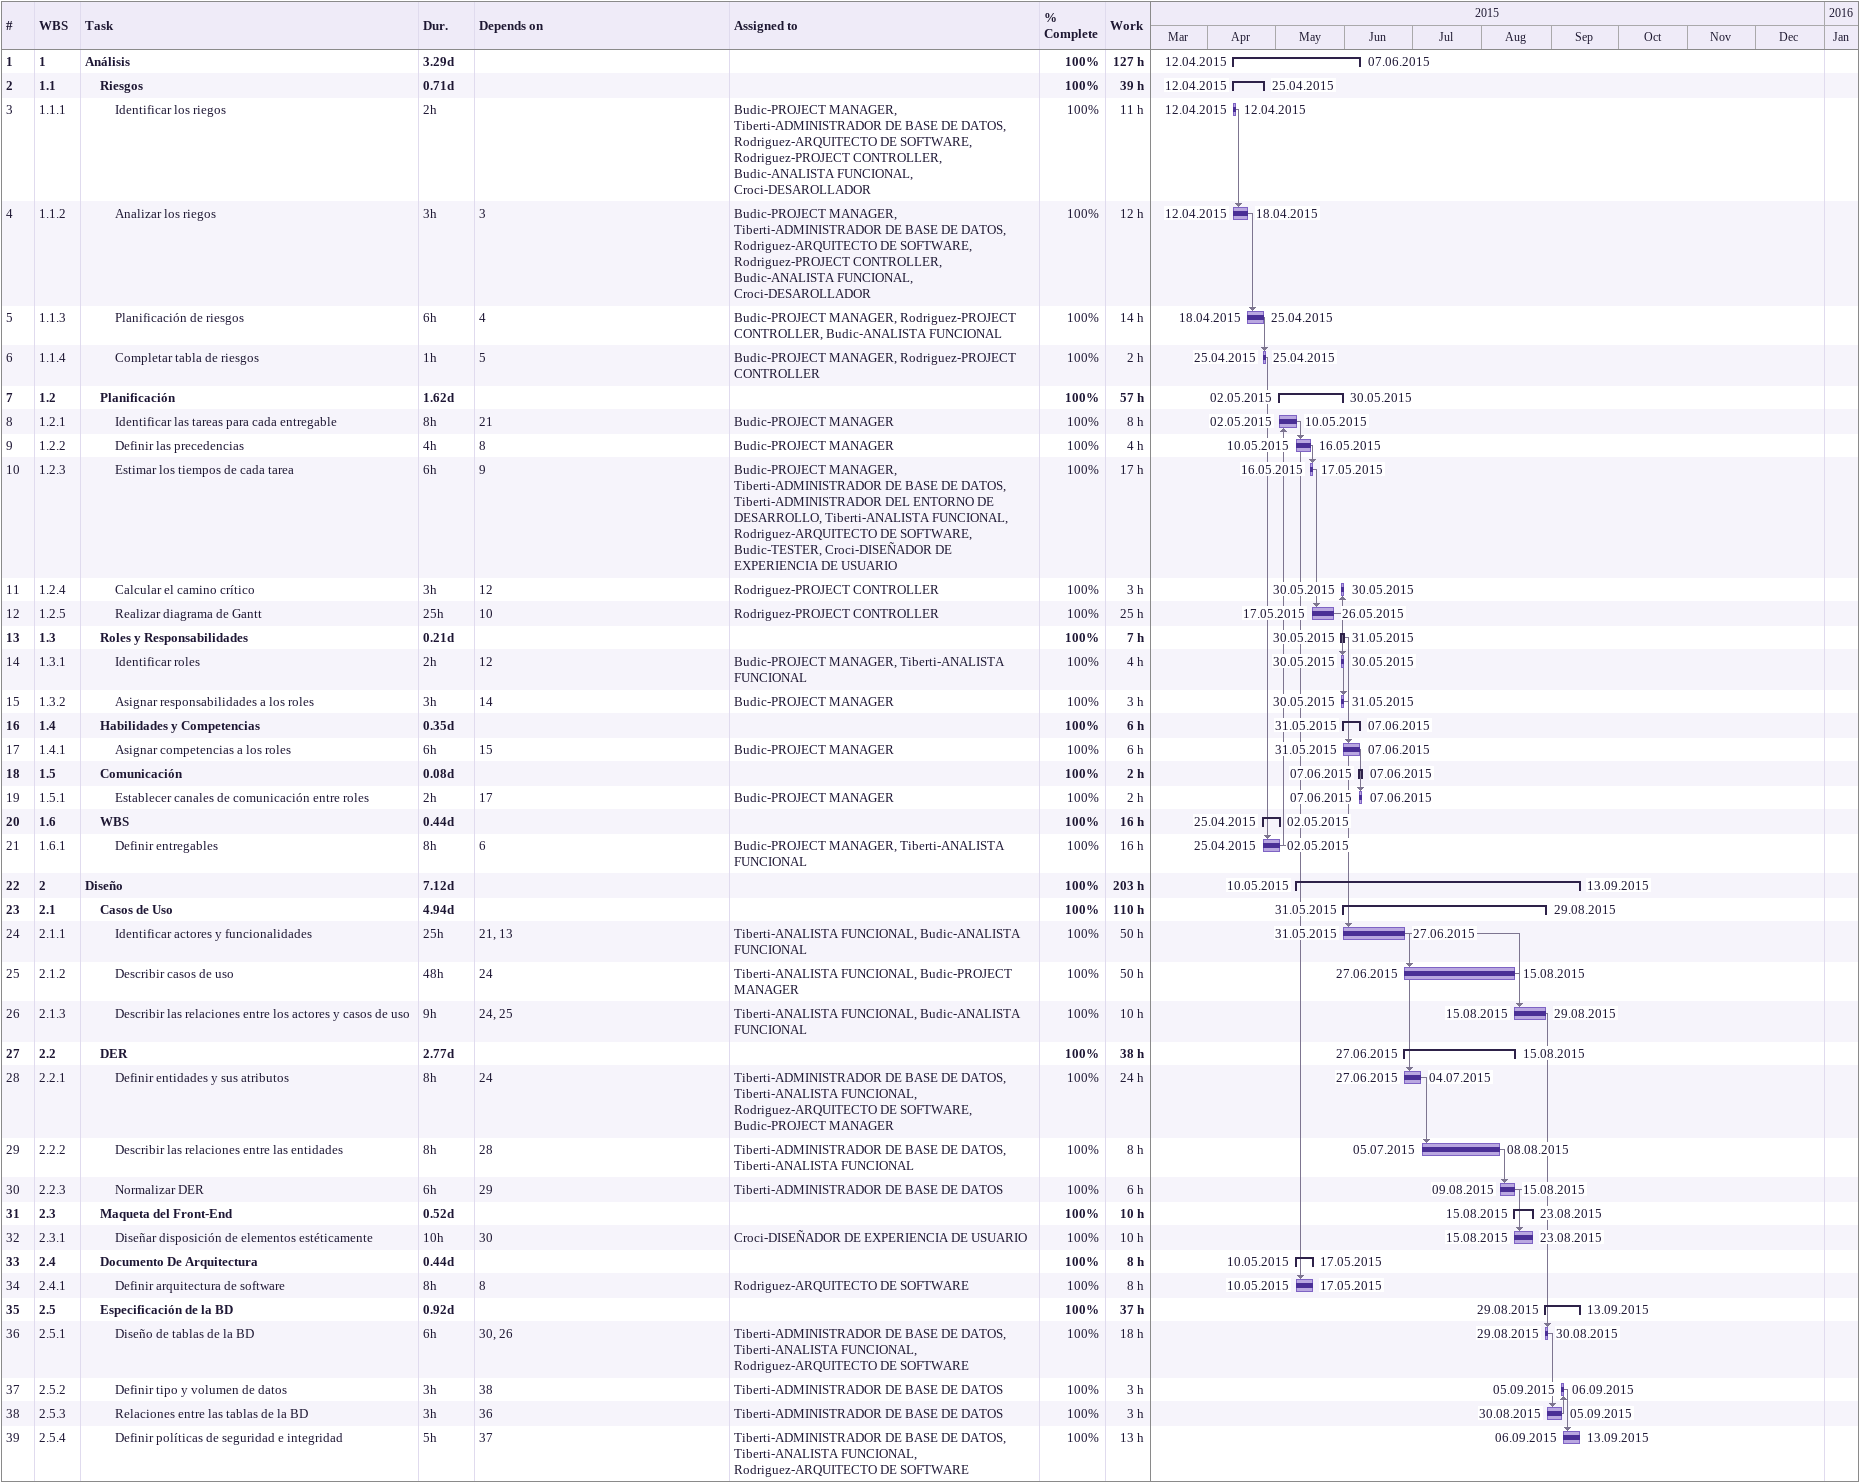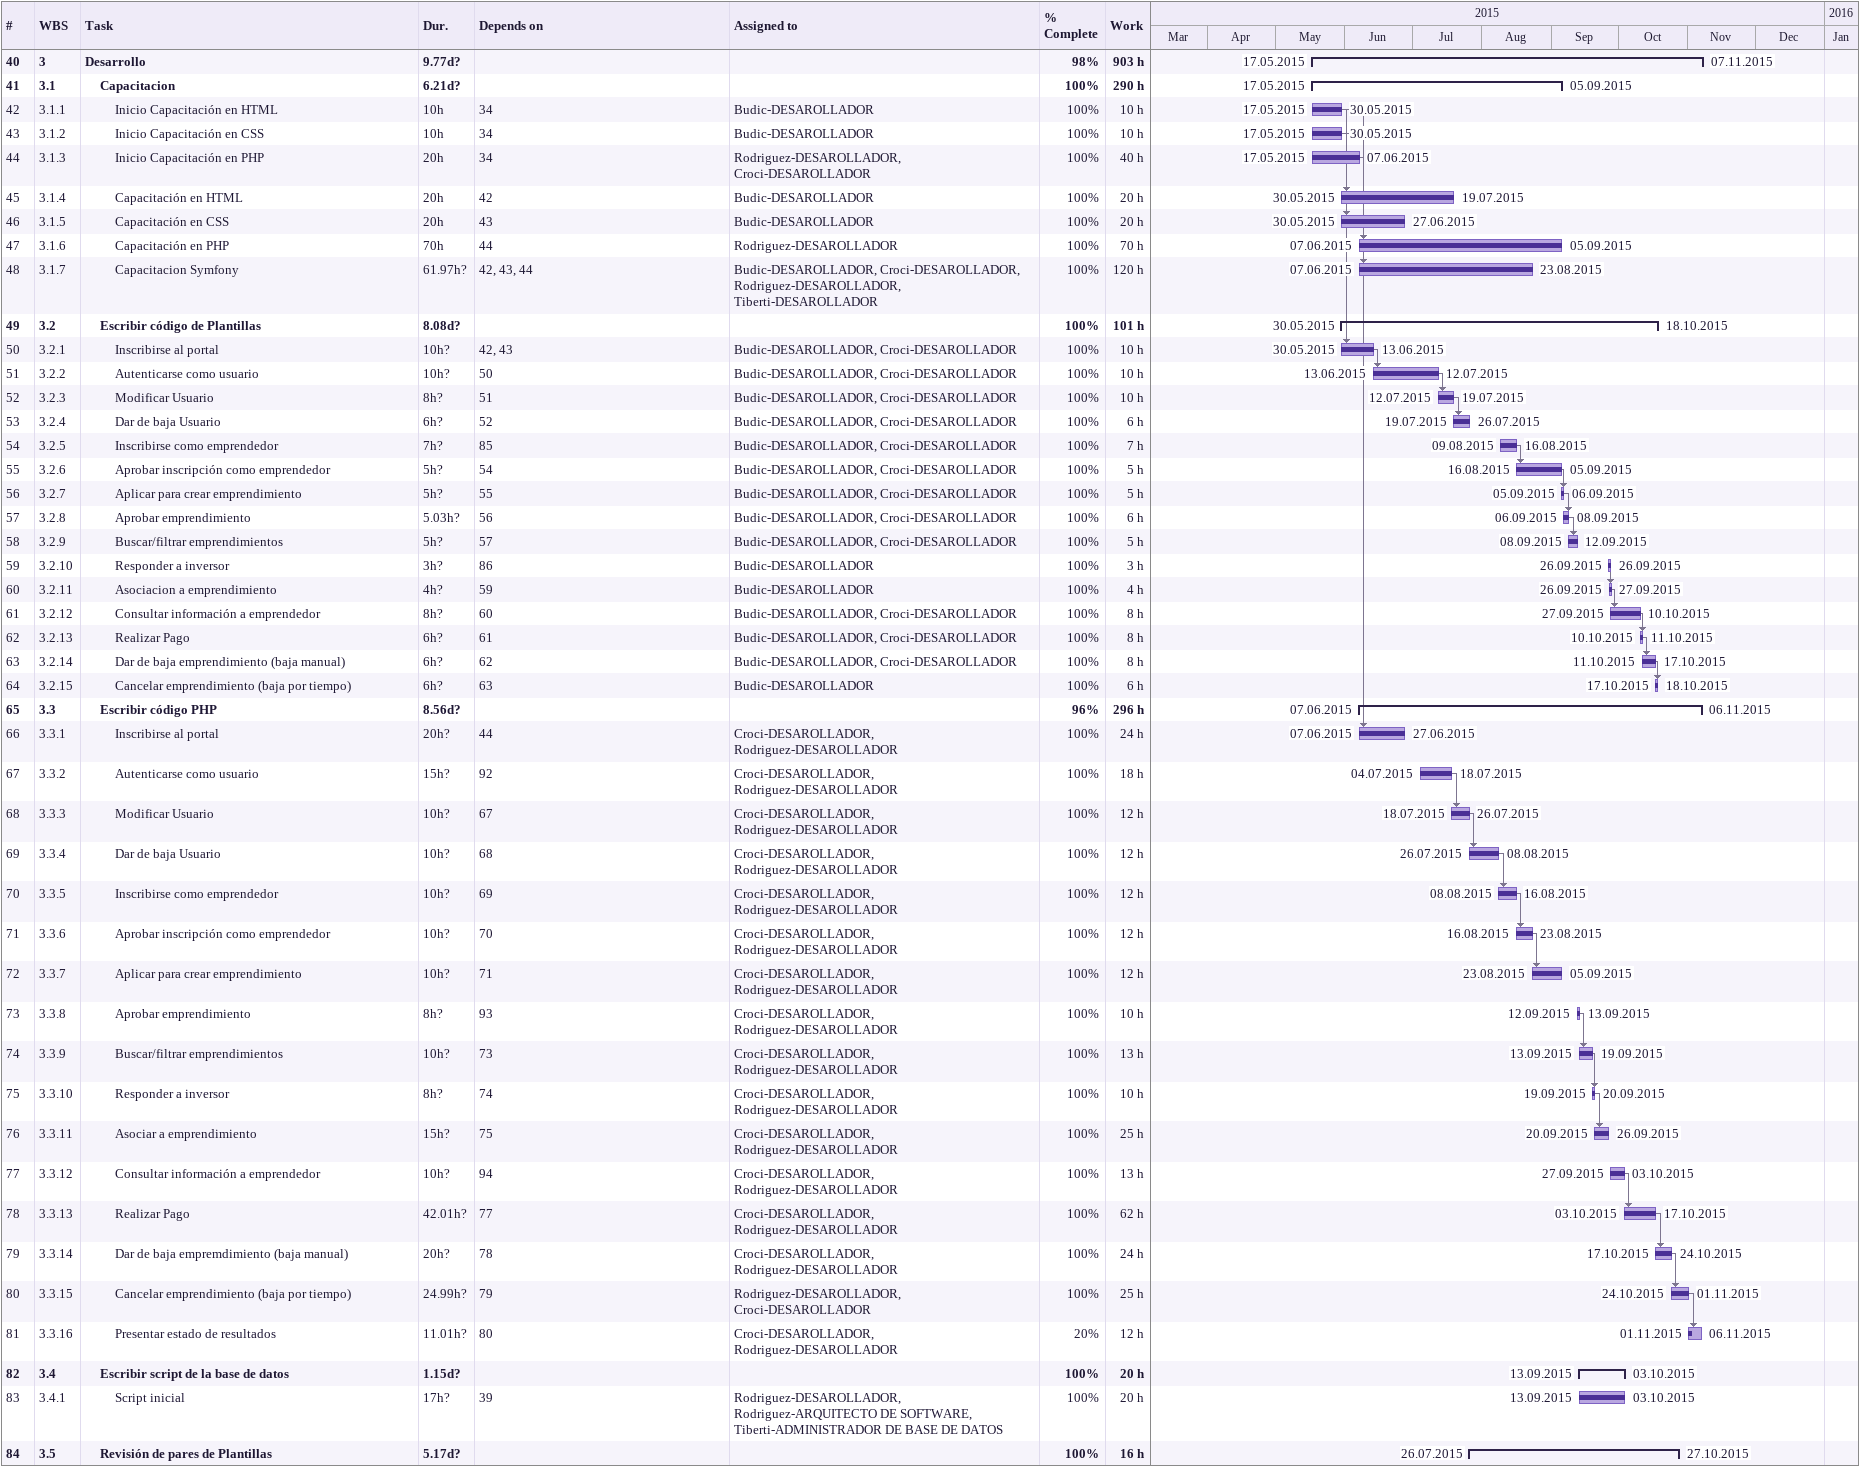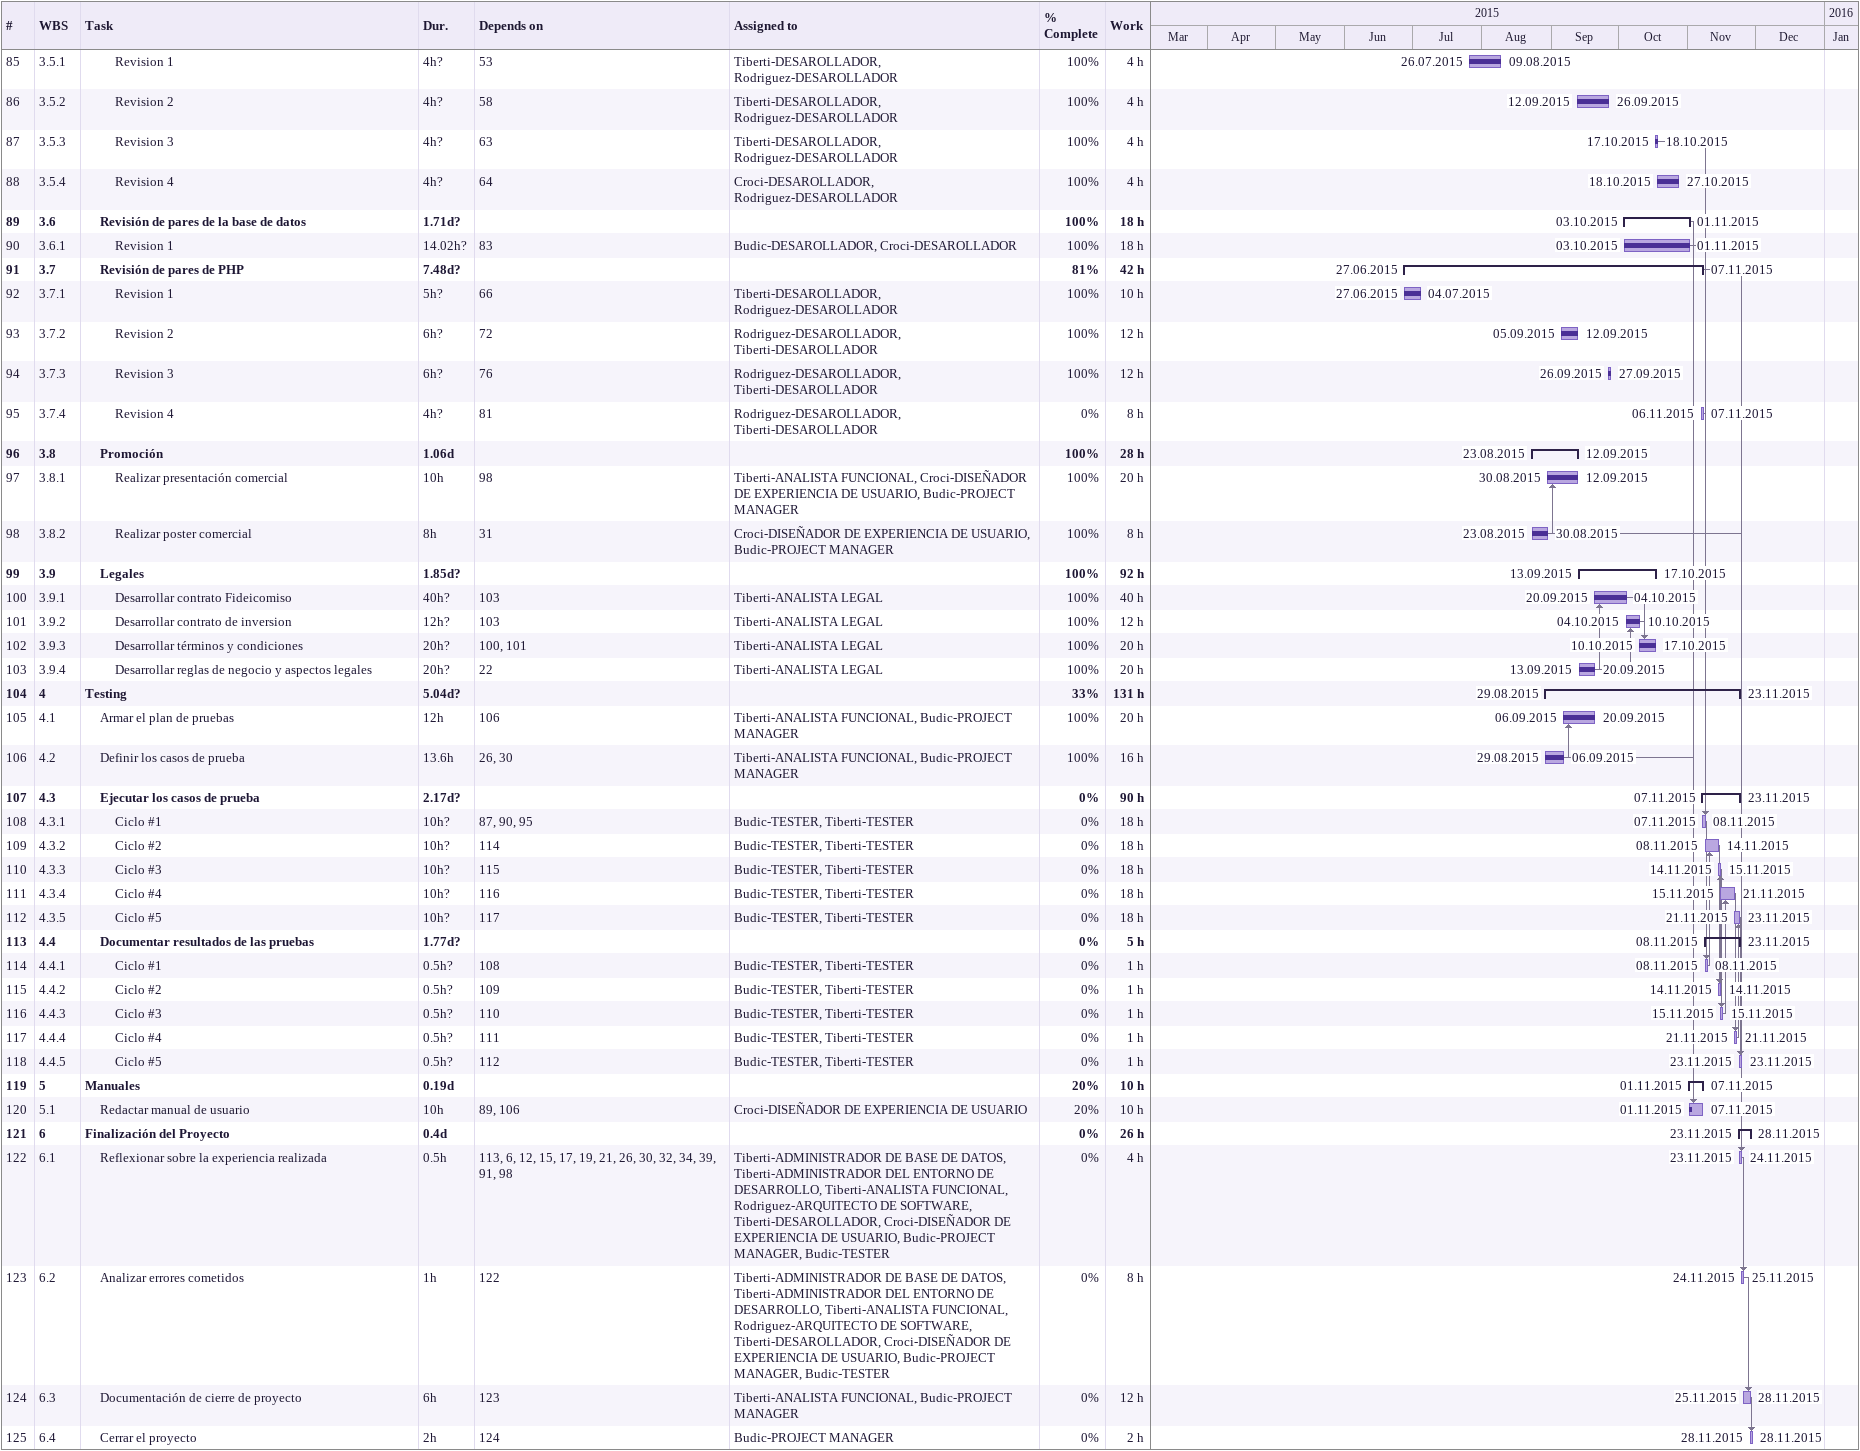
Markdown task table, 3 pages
| ID | WBS | Task | Duration | Start | Finish | Predecessors | Resources | % complete | Work (h) |
|---|---|---|---|---|---|---|---|---|---|
| 1 | 1 | **Análisis** | 3.29d | 2015-04-12 | 2015-06-07 |  |  | 100 | 127 |
| 2 | 1.1 | **Riesgos** | 0.71d | 2015-04-12 | 2015-04-25 |  |  | 100 | 39 |
| 3 | 1.1.1 | Identificar los riegos | 2h | 2015-04-12 | 2015-04-12 |  | Budic-PROJECT MANAGER, Tiberti-ADMINISTRADOR DE BASE DE DATOS, Rodriguez-ARQUITECTO DE SOFTWARE, Rodriguez-PROJECT CONTROLLER, Budic-ANALISTA FUNCIONAL, Croci-DESAROLLADOR | 100 | 11 |
| 4 | 1.1.2 | Analizar los riegos | 3h | 2015-04-12 | 2015-04-18 | 3 | Budic-PROJECT MANAGER, Tiberti-ADMINISTRADOR DE BASE DE DATOS, Rodriguez-ARQUITECTO DE SOFTWARE, Rodriguez-PROJECT CONTROLLER, Budic-ANALISTA FUNCIONAL, Croci-DESAROLLADOR | 100 | 12 |
| 5 | 1.1.3 | Planificación de riesgos | 6h | 2015-04-18 | 2015-04-25 | 4 | Budic-PROJECT MANAGER, Rodriguez-PROJECT CONTROLLER, Budic-ANALISTA FUNCIONAL | 100 | 14 |
| 6 | 1.1.4 | Completar tabla de riesgos | 1h | 2015-04-25 | 2015-04-25 | 5 | Budic-PROJECT MANAGER, Rodriguez-PROJECT CONTROLLER | 100 | 2 |
| 7 | 1.2 | **Planificación** | 1.62d | 2015-05-02 | 2015-05-30 |  |  | 100 | 57 |
| 8 | 1.2.1 | Identificar las tareas para cada entregable | 8h | 2015-05-02 | 2015-05-10 | 21 | Budic-PROJECT MANAGER | 100 | 8 |
| 9 | 1.2.2 | Definir las precedencias | 4h | 2015-05-10 | 2015-05-16 | 8 | Budic-PROJECT MANAGER | 100 | 4 |
| 10 | 1.2.3 | Estimar los tiempos de cada tarea | 6h | 2015-05-16 | 2015-05-17 | 9 | Budic-PROJECT MANAGER, Tiberti-ADMINISTRADOR DE BASE DE DATOS, Tiberti-ADMINISTRADOR DEL ENTORNO DE DESARROLLO, Tiberti-ANALISTA FUNCIONAL, Rodriguez-ARQUITECTO DE SOFTWARE, Budic-TESTER, Croci-DISEÑADOR DE EXPERIENCIA DE USUARIO | 100 | 17 |
| 11 | 1.2.4 | Calcular el camino crítico | 3h | 2015-05-30 | 2015-05-30 | 12 | Rodriguez-PROJECT CONTROLLER | 100 | 3 |
| 12 | 1.2.5 | Realizar diagrama de Gantt | 25h | 2015-05-17 | 2015-05-26 | 10 | Rodriguez-PROJECT CONTROLLER | 100 | 25 |
| 13 | 1.3 | **Roles y Responsabilidades** | 0.21d | 2015-05-30 | 2015-05-31 |  |  | 100 | 7 |
| 14 | 1.3.1 | Identificar roles | 2h | 2015-05-30 | 2015-05-30 | 12 | Budic-PROJECT MANAGER, Tiberti-ANALISTA FUNCIONAL | 100 | 4 |
| 15 | 1.3.2 | Asignar responsabilidades a los roles | 3h | 2015-05-30 | 2015-05-31 | 14 | Budic-PROJECT MANAGER | 100 | 3 |
| 16 | 1.4 | **Habilidades y Competencias** | 0.35d | 2015-05-31 | 2015-06-07 |  |  | 100 | 6 |
| 17 | 1.4.1 | Asignar competencias a los roles | 6h | 2015-05-31 | 2015-06-07 | 15 | Budic-PROJECT MANAGER | 100 | 6 |
| 18 | 1.5 | **Comunicación** | 0.08d | 2015-06-07 | 2015-06-07 |  |  | 100 | 2 |
| 19 | 1.5.1 | Establecer canales de comunicación entre roles | 2h | 2015-06-07 | 2015-06-07 | 17 | Budic-PROJECT MANAGER | 100 | 2 |
| 20 | 1.6 | **WBS** | 0.44d | 2015-04-25 | 2015-05-02 |  |  | 100 | 16 |
| 21 | 1.6.1 | Definir entregables | 8h | 2015-04-25 | 2015-05-02 | 6 | Budic-PROJECT MANAGER, Tiberti-ANALISTA FUNCIONAL | 100 | 16 |
| 22 | 2 | **Diseño** | 7.12d | 2015-05-10 | 2015-09-13 |  |  | 100 | 203 |
| 23 | 2.1 | **Casos de Uso** | 4.94d | 2015-05-31 | 2015-08-29 |  |  | 100 | 110 |
| 24 | 2.1.1 | Identificar actores y funcionalidades | 25h | 2015-05-31 | 2015-06-27 | 21, 13 | Tiberti-ANALISTA FUNCIONAL, Budic-ANALISTA FUNCIONAL | 100 | 50 |
| 25 | 2.1.2 | Describir casos de uso | 48h | 2015-06-27 | 2015-08-15 | 24 | Tiberti-ANALISTA FUNCIONAL, Budic-PROJECT MANAGER | 100 | 50 |
| 26 | 2.1.3 | Describir las relaciones entre los actores y casos de uso | 9h | 2015-08-15 | 2015-08-29 | 24, 25 | Tiberti-ANALISTA FUNCIONAL, Budic-ANALISTA FUNCIONAL | 100 | 10 |
| 27 | 2.2 | **DER** | 2.77d | 2015-06-27 | 2015-08-15 |  |  | 100 | 38 |
| 28 | 2.2.1 | Definir entidades y sus atributos | 8h | 2015-06-27 | 2015-07-04 | 24 | Tiberti-ADMINISTRADOR DE BASE DE DATOS, Tiberti-ANALISTA FUNCIONAL, Rodriguez-ARQUITECTO DE SOFTWARE, Budic-PROJECT MANAGER | 100 | 24 |
| 29 | 2.2.2 | Describir las relaciones entre las entidades | 8h | 2015-07-05 | 2015-08-08 | 28 | Tiberti-ADMINISTRADOR DE BASE DE DATOS, Tiberti-ANALISTA FUNCIONAL | 100 | 8 |
| 30 | 2.2.3 | Normalizar DER | 6h | 2015-08-09 | 2015-08-15 | 29 | Tiberti-ADMINISTRADOR DE BASE DE DATOS | 100 | 6 |
| 31 | 2.3 | **Maqueta del Front-End** | 0.52d | 2015-08-15 | 2015-08-23 |  |  | 100 | 10 |
| 32 | 2.3.1 | Diseñar disposición de elementos estéticamente | 10h | 2015-08-15 | 2015-08-23 | 30 | Croci-DISEÑADOR DE EXPERIENCIA DE USUARIO | 100 | 10 |
| 33 | 2.4 | **Documento De Arquitectura** | 0.44d | 2015-05-10 | 2015-05-17 |  |  | 100 | 8 |
| 34 | 2.4.1 | Definir arquitectura de software | 8h | 2015-05-10 | 2015-05-17 | 8 | Rodriguez-ARQUITECTO DE SOFTWARE | 100 | 8 |
| 35 | 2.5 | **Especificación de la BD** | 0.92d | 2015-08-29 | 2015-09-13 |  |  | 100 | 37 |
| 36 | 2.5.1 | Diseño de tablas de la BD | 6h | 2015-08-29 | 2015-08-30 | 30, 26 | Tiberti-ADMINISTRADOR DE BASE DE DATOS, Tiberti-ANALISTA FUNCIONAL, Rodriguez-ARQUITECTO DE SOFTWARE | 100 | 18 |
| 37 | 2.5.2 | Definir tipo y volumen de datos | 3h | 2015-09-05 | 2015-09-06 | 38 | Tiberti-ADMINISTRADOR DE BASE DE DATOS | 100 | 3 |
| 38 | 2.5.3 | Relaciones entre las tablas de la BD | 3h | 2015-08-30 | 2015-09-05 | 36 | Tiberti-ADMINISTRADOR DE BASE DE DATOS | 100 | 3 |
| 39 | 2.5.4 | Definir políticas de seguridad e integridad | 5h | 2015-09-06 | 2015-09-13 | 37 | Tiberti-ADMINISTRADOR DE BASE DE DATOS, Tiberti-ANALISTA FUNCIONAL, Rodriguez-ARQUITECTO DE SOFTWARE | 100 | 13 |
| 40 | 3 | **Desarrollo** | 9.77d? | 2015-05-17 | 2015-11-07 |  |  | 98 | 903 |
| 41 | 3.1 | **Capacitacion** | 6.21d? | 2015-05-17 | 2015-09-05 |  |  | 100 | 290 |
| 42 | 3.1.1 | Inicio Capacitación en HTML | 10h | 2015-05-17 | 2015-05-30 | 34 | Budic-DESAROLLADOR | 100 | 10 |
| 43 | 3.1.2 | Inicio Capacitación en CSS | 10h | 2015-05-17 | 2015-05-30 | 34 | Budic-DESAROLLADOR | 100 | 10 |
| 44 | 3.1.3 | Inicio Capacitación en PHP | 20h | 2015-05-17 | 2015-06-07 | 34 | Rodriguez-DESAROLLADOR, Croci-DESAROLLADOR | 100 | 40 |
| 45 | 3.1.4 | Capacitación en HTML | 20h | 2015-05-30 | 2015-07-19 | 42 | Budic-DESAROLLADOR | 100 | 20 |
| 46 | 3.1.5 | Capacitación en CSS | 20h | 2015-05-30 | 2015-06-27 | 43 | Budic-DESAROLLADOR | 100 | 20 |
| 47 | 3.1.6 | Capacitación en PHP | 70h | 2015-06-07 | 2015-09-05 | 44 | Rodriguez-DESAROLLADOR | 100 | 70 |
| 48 | 3.1.7 | Capacitacion Symfony | 61.97h? | 2015-06-07 | 2015-08-23 | 42, 43, 44 | Budic-DESAROLLADOR, Croci-DESAROLLADOR, Rodriguez-DESAROLLADOR, Tiberti-DESAROLLADOR | 100 | 120 |
| 49 | 3.2 | **Escribir código de Plantillas** | 8.08d? | 2015-05-30 | 2015-10-18 |  |  | 100 | 101 |
| 50 | 3.2.1 | Inscribirse al portal | 10h? | 2015-05-30 | 2015-06-13 | 42, 43 | Budic-DESAROLLADOR, Croci-DESAROLLADOR | 100 | 10 |
| 51 | 3.2.2 | Autenticarse como usuario | 10h? | 2015-06-13 | 2015-07-12 | 50 | Budic-DESAROLLADOR, Croci-DESAROLLADOR | 100 | 10 |
| 52 | 3.2.3 | Modificar Usuario | 8h? | 2015-07-12 | 2015-07-19 | 51 | Budic-DESAROLLADOR, Croci-DESAROLLADOR | 100 | 10 |
| 53 | 3.2.4 | Dar de baja Usuario | 6h? | 2015-07-19 | 2015-07-26 | 52 | Budic-DESAROLLADOR, Croci-DESAROLLADOR | 100 | 6 |
| 54 | 3.2.5 | Inscribirse como emprendedor | 7h? | 2015-08-09 | 2015-08-16 | 85 | Budic-DESAROLLADOR, Croci-DESAROLLADOR | 100 | 7 |
| 55 | 3.2.6 | Aprobar inscripción como emprendedor | 5h? | 2015-08-16 | 2015-09-05 | 54 | Budic-DESAROLLADOR, Croci-DESAROLLADOR | 100 | 5 |
| 56 | 3.2.7 | Aplicar para crear emprendimiento | 5h? | 2015-09-05 | 2015-09-06 | 55 | Budic-DESAROLLADOR, Croci-DESAROLLADOR | 100 | 5 |
| 57 | 3.2.8 | Aprobar emprendimiento | 5.03h? | 2015-09-06 | 2015-09-08 | 56 | Budic-DESAROLLADOR, Croci-DESAROLLADOR | 100 | 6 |
| 58 | 3.2.9 | Buscar/filtrar emprendimientos | 5h? | 2015-09-08 | 2015-09-12 | 57 | Budic-DESAROLLADOR, Croci-DESAROLLADOR | 100 | 5 |
| 59 | 3.2.10 | Responder a inversor | 3h? | 2015-09-26 | 2015-09-26 | 86 | Budic-DESAROLLADOR | 100 | 3 |
| 60 | 3.2.11 | Asociacion a emprendimiento | 4h? | 2015-09-26 | 2015-09-27 | 59 | Budic-DESAROLLADOR | 100 | 4 |
| 61 | 3.2.12 | Consultar información a emprendedor | 8h? | 2015-09-27 | 2015-10-10 | 60 | Budic-DESAROLLADOR, Croci-DESAROLLADOR | 100 | 8 |
| 62 | 3.2.13 | Realizar Pago | 6h? | 2015-10-10 | 2015-10-11 | 61 | Budic-DESAROLLADOR, Croci-DESAROLLADOR | 100 | 8 |
| 63 | 3.2.14 | Dar de baja emprendimiento (baja manual) | 6h? | 2015-10-11 | 2015-10-17 | 62 | Budic-DESAROLLADOR, Croci-DESAROLLADOR | 100 | 8 |
| 64 | 3.2.15 | Cancelar emprendimiento (baja por tiempo) | 6h? | 2015-10-17 | 2015-10-18 | 63 | Budic-DESAROLLADOR | 100 | 6 |
| 65 | 3.3 | **Escribir código PHP** | 8.56d? | 2015-06-07 | 2015-11-06 |  |  | 96 | 296 |
| 66 | 3.3.1 | Inscribirse al portal | 20h? | 2015-06-07 | 2015-06-27 | 44 | Croci-DESAROLLADOR, Rodriguez-DESAROLLADOR | 100 | 24 |
| 67 | 3.3.2 | Autenticarse como usuario | 15h? | 2015-07-04 | 2015-07-18 | 92 | Croci-DESAROLLADOR, Rodriguez-DESAROLLADOR | 100 | 18 |
| 68 | 3.3.3 | Modificar Usuario | 10h? | 2015-07-18 | 2015-07-26 | 67 | Croci-DESAROLLADOR, Rodriguez-DESAROLLADOR | 100 | 12 |
| 69 | 3.3.4 | Dar de baja Usuario | 10h? | 2015-07-26 | 2015-08-08 | 68 | Croci-DESAROLLADOR, Rodriguez-DESAROLLADOR | 100 | 12 |
| 70 | 3.3.5 | Inscribirse como emprendedor | 10h? | 2015-08-08 | 2015-08-16 | 69 | Croci-DESAROLLADOR, Rodriguez-DESAROLLADOR | 100 | 12 |
| 71 | 3.3.6 | Aprobar inscripción como emprendedor | 10h? | 2015-08-16 | 2015-08-23 | 70 | Croci-DESAROLLADOR, Rodriguez-DESAROLLADOR | 100 | 12 |
| 72 | 3.3.7 | Aplicar para crear emprendimiento | 10h? | 2015-08-23 | 2015-09-05 | 71 | Croci-DESAROLLADOR, Rodriguez-DESAROLLADOR | 100 | 12 |
| 73 | 3.3.8 | Aprobar emprendimiento | 8h? | 2015-09-12 | 2015-09-13 | 93 | Croci-DESAROLLADOR, Rodriguez-DESAROLLADOR | 100 | 10 |
| 74 | 3.3.9 | Buscar/filtrar emprendimientos | 10h? | 2015-09-13 | 2015-09-19 | 73 | Croci-DESAROLLADOR, Rodriguez-DESAROLLADOR | 100 | 13 |
| 75 | 3.3.10 | Responder a inversor | 8h? | 2015-09-19 | 2015-09-20 | 74 | Croci-DESAROLLADOR, Rodriguez-DESAROLLADOR | 100 | 10 |
| 76 | 3.3.11 | Asociar a emprendimiento | 15h? | 2015-09-20 | 2015-09-26 | 75 | Croci-DESAROLLADOR, Rodriguez-DESAROLLADOR | 100 | 25 |
| 77 | 3.3.12 | Consultar información a emprendedor | 10h? | 2015-09-27 | 2015-10-03 | 94 | Croci-DESAROLLADOR, Rodriguez-DESAROLLADOR | 100 | 13 |
| 78 | 3.3.13 | Realizar Pago | 42.01h? | 2015-10-03 | 2015-10-17 | 77 | Croci-DESAROLLADOR, Rodriguez-DESAROLLADOR | 100 | 62 |
| 79 | 3.3.14 | Dar de baja empremdimiento (baja manual) | 20h? | 2015-10-17 | 2015-10-24 | 78 | Croci-DESAROLLADOR, Rodriguez-DESAROLLADOR | 100 | 24 |
| 80 | 3.3.15 | Cancelar emprendimiento (baja por tiempo) | 24.99h? | 2015-10-24 | 2015-11-01 | 79 | Rodriguez-DESAROLLADOR, Croci-DESAROLLADOR | 100 | 25 |
| 81 | 3.3.16 | Presentar estado de resultados | 11.01h? | 2015-11-01 | 2015-11-06 | 80 | Croci-DESAROLLADOR, Rodriguez-DESAROLLADOR | 20 | 12 |
| 82 | 3.4 | **Escribir script de la base de datos** | 1.15d? | 2015-09-13 | 2015-10-03 |  |  | 100 | 20 |
| 83 | 3.4.1 | Script inicial | 17h? | 2015-09-13 | 2015-10-03 | 39 | Rodriguez-DESAROLLADOR, Rodriguez-ARQUITECTO DE SOFTWARE, Tiberti-ADMINISTRADOR DE BASE DE DATOS | 100 | 20 |
| 84 | 3.5 | **Revisión de pares de Plantillas** | 5.17d? | 2015-07-26 | 2015-10-27 |  |  | 100 | 16 |
| 85 | 3.5.1 | Revision 1 | 4h? | 2015-07-26 | 2015-08-09 | 53 | Tiberti-DESAROLLADOR, Rodriguez-DESAROLLADOR | 100 | 4 |
| 86 | 3.5.2 | Revision 2 | 4h? | 2015-09-12 | 2015-09-26 | 58 | Tiberti-DESAROLLADOR, Rodriguez-DESAROLLADOR | 100 | 4 |
| 87 | 3.5.3 | Revision 3 | 4h? | 2015-10-17 | 2015-10-18 | 63 | Tiberti-DESAROLLADOR, Rodriguez-DESAROLLADOR | 100 | 4 |
| 88 | 3.5.4 | Revision 4 | 4h? | 2015-10-18 | 2015-10-27 | 64 | Croci-DESAROLLADOR, Rodriguez-DESAROLLADOR | 100 | 4 |
| 89 | 3.6 | **Revisión de pares de la base de datos** | 1.71d? | 2015-10-03 | 2015-11-01 |  |  | 100 | 18 |
| 90 | 3.6.1 | Revision 1 | 14.02h? | 2015-10-03 | 2015-11-01 | 83 | Budic-DESAROLLADOR, Croci-DESAROLLADOR | 100 | 18 |
| 91 | 3.7 | **Revisión de pares de PHP** | 7.48d? | 2015-06-27 | 2015-11-07 |  |  | 81 | 42 |
| 92 | 3.7.1 | Revision 1 | 5h? | 2015-06-27 | 2015-07-04 | 66 | Tiberti-DESAROLLADOR, Rodriguez-DESAROLLADOR | 100 | 10 |
| 93 | 3.7.2 | Revision 2 | 6h? | 2015-09-05 | 2015-09-12 | 72 | Rodriguez-DESAROLLADOR, Tiberti-DESAROLLADOR | 100 | 12 |
| 94 | 3.7.3 | Revision 3 | 6h? | 2015-09-26 | 2015-09-27 | 76 | Rodriguez-DESAROLLADOR, Tiberti-DESAROLLADOR | 100 | 12 |
| 95 | 3.7.4 | Revision 4 | 4h? | 2015-11-06 | 2015-11-07 | 81 | Rodriguez-DESAROLLADOR, Tiberti-DESAROLLADOR | 0 | 8 |
| 96 | 3.8 | **Promoción** | 1.06d | 2015-08-23 | 2015-09-12 |  |  | 100 | 28 |
| 97 | 3.8.1 | Realizar presentación comercial | 10h | 2015-08-30 | 2015-09-12 | 98 | Tiberti-ANALISTA FUNCIONAL, Croci-DISEÑADOR DE EXPERIENCIA DE USUARIO, Budic-PROJECT MANAGER | 100 | 20 |
| 98 | 3.8.2 | Realizar poster comercial | 8h | 2015-08-23 | 2015-08-30 | 31 | Croci-DISEÑADOR DE EXPERIENCIA DE USUARIO, Budic-PROJECT MANAGER | 100 | 8 |
| 99 | 3.9 | **Legales** | 1.85d? | 2015-09-13 | 2015-10-17 |  |  | 100 | 92 |
| 100 | 3.9.1 | Desarrollar contrato Fideicomiso | 40h? | 2015-09-20 | 2015-10-04 | 103 | Tiberti-ANALISTA LEGAL | 100 | 40 |
| 101 | 3.9.2 | Desarrollar contrato de inversion | 12h? | 2015-10-04 | 2015-10-10 | 103 | Tiberti-ANALISTA LEGAL | 100 | 12 |
| 102 | 3.9.3 | Desarrollar términos y condiciones | 20h? | 2015-10-10 | 2015-10-17 | 100, 101 | Tiberti-ANALISTA LEGAL | 100 | 20 |
| 103 | 3.9.4 | Desarrollar reglas de negocio y aspectos legales | 20h? | 2015-09-13 | 2015-09-20 | 22 | Tiberti-ANALISTA LEGAL | 100 | 20 |
| 104 | 4 | **Testing** | 5.04d? | 2015-08-29 | 2015-11-23 |  |  | 33 | 131 |
| 105 | 4.1 | Armar el plan de pruebas | 12h | 2015-09-06 | 2015-09-20 | 106 | Tiberti-ANALISTA FUNCIONAL, Budic-PROJECT MANAGER | 100 | 20 |
| 106 | 4.2 | Definir los casos de prueba | 13.6h | 2015-08-29 | 2015-09-06 | 26, 30 | Tiberti-ANALISTA FUNCIONAL, Budic-PROJECT MANAGER | 100 | 16 |
| 107 | 4.3 | **Ejecutar los casos de prueba** | 2.17d? | 2015-11-07 | 2015-11-23 |  |  | 0 | 90 |
| 108 | 4.3.1 | Ciclo #1 | 10h? | 2015-11-07 | 2015-11-08 | 87, 90, 95 | Budic-TESTER, Tiberti-TESTER | 0 | 18 |
| 109 | 4.3.2 | Ciclo #2 | 10h? | 2015-11-08 | 2015-11-14 | 114 | Budic-TESTER, Tiberti-TESTER | 0 | 18 |
| 110 | 4.3.3 | Ciclo #3 | 10h? | 2015-11-14 | 2015-11-15 | 115 | Budic-TESTER, Tiberti-TESTER | 0 | 18 |
| 111 | 4.3.4 | Ciclo #4 | 10h? | 2015-11-15 | 2015-11-21 | 116 | Budic-TESTER, Tiberti-TESTER | 0 | 18 |
| 112 | 4.3.5 | Ciclo #5 | 10h? | 2015-11-21 | 2015-11-23 | 117 | Budic-TESTER, Tiberti-TESTER | 0 | 18 |
| 113 | 4.4 | **Documentar resultados de las pruebas** | 1.77d? | 2015-11-08 | 2015-11-23 |  |  | 0 | 5 |
| 114 | 4.4.1 | Ciclo #1 | 0.5h? | 2015-11-08 | 2015-11-08 | 108 | Budic-TESTER, Tiberti-TESTER | 0 | 1 |
| 115 | 4.4.2 | Ciclo #2 | 0.5h? | 2015-11-14 | 2015-11-14 | 109 | Budic-TESTER, Tiberti-TESTER | 0 | 1 |
| 116 | 4.4.3 | Ciclo #3 | 0.5h? | 2015-11-15 | 2015-11-15 | 110 | Budic-TESTER, Tiberti-TESTER | 0 | 1 |
| 117 | 4.4.4 | Ciclo #4 | 0.5h? | 2015-11-21 | 2015-11-21 | 111 | Budic-TESTER, Tiberti-TESTER | 0 | 1 |
| 118 | 4.4.5 | Ciclo #5 | 0.5h? | 2015-11-23 | 2015-11-23 | 112 | Budic-TESTER, Tiberti-TESTER | 0 | 1 |
| 119 | 5 | **Manuales** | 0.19d | 2015-11-01 | 2015-11-07 |  |  | 20 | 10 |
| 120 | 5.1 | Redactar manual de usuario | 10h | 2015-11-01 | 2015-11-07 | 89, 106 | Croci-DISEÑADOR DE EXPERIENCIA DE USUARIO | 20 | 10 |
| 121 | 6 | **Finalización del Proyecto** | 0.4d | 2015-11-23 | 2015-11-28 |  |  | 0 | 26 |
| 122 | 6.1 | Reflexionar sobre la experiencia realizada | 0.5h | 2015-11-23 | 2015-11-24 | 113, 6, 12, 15, 17, 19, 21, 26, 30, 32, 34, 39, 91, 98 | Tiberti-ADMINISTRADOR DE BASE DE DATOS, Tiberti-ADMINISTRADOR DEL ENTORNO DE DESARROLLO, Tiberti-ANALISTA FUNCIONAL, Rodriguez-ARQUITECTO DE SOFTWARE, Tiberti-DESAROLLADOR, Croci-DISEÑADOR DE EXPERIENCIA DE USUARIO, Budic-PROJECT MANAGER, Budic-TESTER | 0 | 4 |
| 123 | 6.2 | Analizar errores cometidos | 1h | 2015-11-24 | 2015-11-25 | 122 | Tiberti-ADMINISTRADOR DE BASE DE DATOS, Tiberti-ADMINISTRADOR DEL ENTORNO DE DESARROLLO, Tiberti-ANALISTA FUNCIONAL, Rodriguez-ARQUITECTO DE SOFTWARE, Tiberti-DESAROLLADOR, Croci-DISEÑADOR DE EXPERIENCIA DE USUARIO, Budic-PROJECT MANAGER, Budic-TESTER | 0 | 8 |
| 124 | 6.3 | Documentación de cierre de proyecto | 6h | 2015-11-25 | 2015-11-28 | 123 | Tiberti-ANALISTA FUNCIONAL, Budic-PROJECT MANAGER | 0 | 12 |
| 125 | 6.4 | Cerrar el proyecto | 2h | 2015-11-28 | 2015-11-28 | 124 | Budic-PROJECT MANAGER | 0 | 2 |
